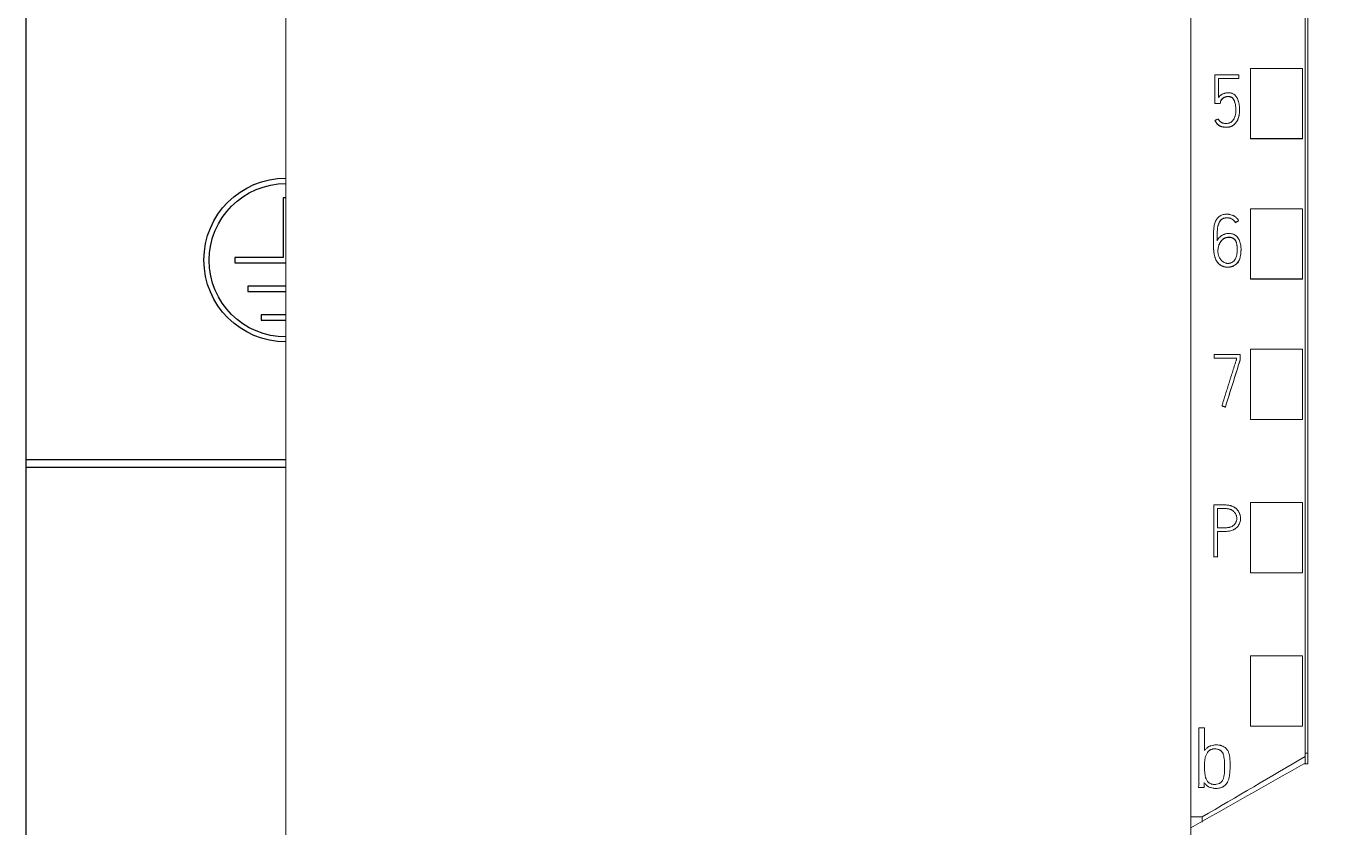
# Model space of a CAD drawing. Header units: millimetres. Extents: x 1359 to 3577, y 1333 to 3557.
# Drawn here: x 2756.57 to 2806.38, y 3203.95 to 3234.78 of the extents above; entities that cross this region are included whole.
import ezdxf

# ---------------------------------------------------------------- set-up
doc = ezdxf.new("R2010")
doc.units = ezdxf.units.MM
doc.set_wipeout_variables(frame=1)
doc.layers.add('000-PI-Oprema', color=30, linetype='Continuous', lineweight=5)
doc.layers.add('002-PI-Kabelska kanalica', color=150, linetype='Continuous')

# ---------------------------------------------------------------- blocks, each defined once
blk = doc.blocks.new('S7-1500 DQ HF - 6ES7522-1BL01-0AB0')
blk.add_wipeout([(0, 147), (34.8, 147), (34.8, 0), (0, 0)])
at = {"layer": '000-PI-Oprema', "color": 0, "linetype": 'ByBlock', "lineweight": 0}
for p, q in [((0, 134.681), (0, 21.262)), ((4.4, 132.4), (4.4, 23.585)), ((0.924, 49.813), (0.924, 48.714)), ((1.848, 49.813), (0.924, 49.813)), ((1.848, 49.674), (1.848, 49.813)), ((2.3, 47.36), (2.3, 50.061)), ((4.3, 50.061), (2.3, 50.061)), ((4.3, 47.36), (4.3, 50.061)), ((1.063, 48.936), (1.063, 49.674)), ((1.063, 49.674), (1.848, 49.674)), ((1.848, 49.674), (1.848, 49.668)), ((0.924, 48.714), (0.924, 48.708)), ((0.924, 48.714), (1.135, 48.714)), ((1.135, 48.714), (1.135, 48.708)), ((1.876, 48.449), (1.876, 48.455)), ((0.93, 48.057), (0.93, 48.051)), ((2.3, 47.35), (2.3, 47.36)), ((4.3, 47.36), (2.3, 47.36)), ((4.3, 47.35), (2.3, 47.35)), ((4.3, 47.35), (4.3, 47.36)), ((2.3, 41.958), (2.3, 44.659)), ((4.3, 44.659), (2.3, 44.659)), ((4.3, 41.958), (4.3, 44.659)), ((1.713, 44.131), (1.713, 44.124)), ((1.841, 44.197), (1.841, 44.191)), ((0.87, 43.39), (0.87, 43.384)), ((1.933, 43.09), (1.933, 43.097)), ((2.3, 41.95), (2.3, 41.958)), ((4.3, 41.958), (2.3, 41.958)), ((4.3, 41.95), (2.3, 41.95)), ((4.3, 41.95), (4.3, 41.958)), ((0.901, 38.906), (0.901, 39.048)), ((0.901, 39.048), (1.899, 39.048)), ((1.761, 38.906), (0.901, 38.906)), ((1.761, 38.867), (1.761, 38.906)), ((1.899, 39.048), (1.899, 38.845)), ((2.3, 36.556), (2.3, 39.257)), ((4.3, 39.257), (2.3, 39.257)), ((4.3, 36.556), (4.3, 39.257)), ((1.899, 38.845), (1.899, 38.839)), ((1.198, 37.08), (1.198, 37.074)), ((1.331, 37.036), (1.331, 37.029)), ((4.3, 36.556), (2.3, 36.556)), ((2.3, 36.55), (2.3, 36.556)), ((4.3, 36.55), (2.3, 36.55)), ((4.3, 36.55), (4.3, 36.556)), ((0.887, 33.266), (0.887, 31.264)), ((1.028, 32.388), (1.028, 33.124)), ((2.3, 30.655), (2.3, 33.356)), ((4.3, 33.356), (2.3, 33.356)), ((4.3, 30.655), (4.3, 33.356)), ((1.913, 32.737), (1.913, 32.744)), ((1.028, 31.264), (1.028, 32.247)), ((0.887, 31.264), (1.028, 31.264)), ((0.887, 31.264), (0.887, 31.258)), ((1.028, 31.264), (1.028, 31.258)), ((2.3, 30.65), (2.3, 30.655)), ((4.3, 30.655), (2.3, 30.655)), ((4.3, 30.65), (2.3, 30.65)), ((4.3, 30.65), (4.3, 30.655)), ((2.3, 24.753), (2.3, 27.454)), ((4.3, 27.454), (2.3, 27.454)), ((4.3, 24.753), (4.3, 27.454)), ((0.528, 24.692), (0.317, 24.692)), ((0.528, 23.812), (0.528, 24.692)), ((4.3, 24.753), (2.3, 24.753)), ((2.3, 24.75), (2.3, 24.753)), ((4.3, 24.75), (2.3, 24.75)), ((4.3, 24.75), (4.3, 24.753)), ((4.5, 23.714), (4.4, 23.714)), ((4.4, 23.585), (4.4, 23.299)), ((4.35, 23.299), (4.5, 23.299)), ((0.514, 22.392), (0.521, 22.586)), ((0.296, 22.392), (0.514, 22.392)), ((0, 21.262), (0, 20.893)), ((0.44, 21.262), (0, 21.262)), ((0.44, 21.059), (0.44, 21.262))]:
    blk.add_line(p, q, dxfattribs=at)
for centre, major_axis, ratio, start_param, end_param in [((13.871, 15.021), (313.796, 999.598), 0.017716, 1.552522, 1.554333), ((13.882, 15.012), (313.87, 999.835), 0.017722, 1.552527, 1.554337)]:
    blk.add_ellipse(centre, major_axis=major_axis, ratio=ratio, start_param=start_param, end_param=end_param, dxfattribs=at)
for points, knots in [([(4.5, 132.586), (4.5, 129.542), (4.5, 119.972), (4.5, 105.802), (4.5, 91.235), (4.5, 77.025), (4.5, 62.731), (4.5, 47.245), (4.5, 34.605), (4.5, 26.64), (4.5, 23.299)], [0, 0, 0, 0, 0.083934, 0.263736, 0.389889, 0.484142, 0.653794, 0.78188, 0.908517, 1, 1, 1, 1]), ([(0.93, 48.057), (0.942, 48.031), (0.956, 48.005), (0.98, 47.969), (0.988, 47.958), (1.007, 47.935), (1.018, 47.925), (1.039, 47.905), (1.05, 47.896), (1.073, 47.879), (1.085, 47.871), (1.11, 47.856), (1.123, 47.849), (1.15, 47.836), (1.163, 47.831), (1.191, 47.822), (1.205, 47.818), (1.233, 47.811), (1.248, 47.808), (1.277, 47.804), (1.291, 47.803), (1.313, 47.802), (1.32, 47.801), (1.335, 47.8), (1.342, 47.8), (1.364, 47.799), (1.379, 47.799), (1.408, 47.8), (1.423, 47.801), (1.452, 47.804), (1.466, 47.807), (1.495, 47.813), (1.51, 47.817), (1.551, 47.83), (1.578, 47.842), (1.617, 47.864), (1.629, 47.872), (1.653, 47.889), (1.664, 47.898), (1.686, 47.918), (1.697, 47.928), (1.717, 47.949), (1.727, 47.961), (1.753, 47.996), (1.769, 48.02), (1.79, 48.059), (1.797, 48.072), (1.809, 48.098), (1.815, 48.112), (1.831, 48.153), (1.84, 48.181), (1.855, 48.237), (1.861, 48.266), (1.867, 48.309), (1.869, 48.323), (1.872, 48.352), (1.873, 48.367), (1.876, 48.411), (1.876, 48.44), (1.875, 48.499), (1.873, 48.557), (1.868, 48.615), (1.86, 48.673), (1.855, 48.702), (1.846, 48.745), (1.842, 48.759), (1.835, 48.788), (1.83, 48.802), (1.817, 48.844), (1.806, 48.871), (1.786, 48.911), (1.779, 48.924), (1.765, 48.949), (1.757, 48.961), (1.731, 48.997), (1.712, 49.019), (1.667, 49.058), (1.643, 49.074), (1.603, 49.094), (1.589, 49.1), (1.561, 49.109), (1.547, 49.112), (1.518, 49.118), (1.503, 49.12), (1.474, 49.122), (1.459, 49.122), (1.429, 49.122), (1.415, 49.121), (1.386, 49.119), (1.371, 49.117), (1.342, 49.113), (1.328, 49.11), (1.299, 49.103), (1.285, 49.098), (1.257, 49.089), (1.243, 49.083), (1.217, 49.071), (1.204, 49.064), (1.179, 49.048), (1.166, 49.04), (1.143, 49.022), (1.132, 49.013), (1.11, 48.993), (1.1, 48.982), (1.081, 48.96), (1.071, 48.949), (1.063, 48.936)], [0, 0, 0, 0, 0.03125, 0.03125, 0.046875, 0.046875, 0.0625, 0.0625, 0.078125, 0.078125, 0.09375, 0.09375, 0.109375, 0.109375, 0.125, 0.125, 0.140625, 0.140625, 0.15625, 0.15625, 0.171875, 0.171875, 0.179688, 0.179688, 0.1875, 0.1875, 0.203125, 0.203125, 0.21875, 0.21875, 0.234375, 0.234375, 0.25, 0.25, 0.28125, 0.28125, 0.296875, 0.296875, 0.3125, 0.3125, 0.328125, 0.328125, 0.34375, 0.34375, 0.375, 0.375, 0.390625, 0.390625, 0.40625, 0.40625, 0.4375, 0.4375, 0.46875, 0.46875, 0.484375, 0.484375, 0.5, 0.5, 0.53125, 0.53125, 0.5625, 0.59375, 0.59375, 0.625, 0.625, 0.640625, 0.640625, 0.65625, 0.65625, 0.6875, 0.6875, 0.703125, 0.703125, 0.71875, 0.71875, 0.75, 0.75, 0.78125, 0.78125, 0.796875, 0.796875, 0.8125, 0.8125, 0.828125, 0.828125, 0.84375, 0.84375, 0.859375, 0.859375, 0.875, 0.875, 0.890625, 0.890625, 0.90625, 0.90625, 0.921875, 0.921875, 0.9375, 0.9375, 0.953125, 0.953125, 0.96875, 0.96875, 0.984375, 0.984375, 1, 1, 1, 1]), ([(1.135, 48.714), (1.136, 48.738), (1.139, 48.761), (1.148, 48.794), (1.152, 48.805), (1.161, 48.826), (1.166, 48.837), (1.178, 48.856), (1.185, 48.865), (1.2, 48.883), (1.208, 48.891), (1.225, 48.907), (1.234, 48.914), (1.253, 48.928), (1.263, 48.934), (1.283, 48.945), (1.293, 48.951), (1.314, 48.96), (1.325, 48.963), (1.359, 48.973), (1.381, 48.978), (1.416, 48.98), (1.428, 48.981), (1.451, 48.981), (1.462, 48.98), (1.485, 48.978), (1.497, 48.976), (1.514, 48.973), (1.519, 48.971), (1.53, 48.968), (1.536, 48.966), (1.552, 48.96), (1.563, 48.955), (1.582, 48.943), (1.592, 48.936), (1.609, 48.921), (1.617, 48.912), (1.632, 48.894), (1.638, 48.885), (1.657, 48.855), (1.667, 48.835), (1.685, 48.792), (1.693, 48.77), (1.712, 48.704), (1.721, 48.659), (1.73, 48.591), (1.732, 48.568), (1.735, 48.522), (1.736, 48.499), (1.737, 48.43), (1.735, 48.384), (1.726, 48.316), (1.723, 48.293), (1.715, 48.26), (1.712, 48.248), (1.706, 48.226), (1.703, 48.215), (1.692, 48.182), (1.683, 48.16), (1.667, 48.129), (1.662, 48.119), (1.65, 48.099), (1.644, 48.089), (1.623, 48.061), (1.609, 48.044), (1.584, 48.019), (1.575, 48.012), (1.557, 47.997), (1.547, 47.991), (1.528, 47.978), (1.518, 47.973), (1.496, 47.963), (1.486, 47.959), (1.452, 47.949), (1.429, 47.945), (1.395, 47.942), (1.383, 47.941), (1.36, 47.94), (1.348, 47.94), (1.313, 47.941), (1.29, 47.944), (1.257, 47.951), (1.245, 47.954), (1.223, 47.961), (1.212, 47.965), (1.18, 47.98), (1.161, 47.992), (1.133, 48.013), (1.124, 48.021), (1.108, 48.037), (1.092, 48.055), (1.08, 48.074), (1.068, 48.094), (1.062, 48.105), (1.057, 48.115)], [0, 0, 0, 0, 0.03125, 0.03125, 0.046875, 0.046875, 0.0625, 0.0625, 0.078125, 0.078125, 0.09375, 0.09375, 0.109375, 0.109375, 0.125, 0.125, 0.140625, 0.140625, 0.15625, 0.15625, 0.1875, 0.1875, 0.203125, 0.203125, 0.21875, 0.21875, 0.234375, 0.234375, 0.242187, 0.242187, 0.25, 0.25, 0.265625, 0.265625, 0.28125, 0.28125, 0.296875, 0.296875, 0.3125, 0.3125, 0.34375, 0.34375, 0.375, 0.375, 0.4375, 0.4375, 0.46875, 0.46875, 0.5, 0.5, 0.5625, 0.5625, 0.59375, 0.59375, 0.609375, 0.609375, 0.625, 0.625, 0.65625, 0.65625, 0.671875, 0.671875, 0.6875, 0.6875, 0.71875, 0.71875, 0.734375, 0.734375, 0.75, 0.75, 0.765625, 0.765625, 0.78125, 0.78125, 0.8125, 0.8125, 0.828125, 0.828125, 0.84375, 0.84375, 0.875, 0.875, 0.890625, 0.890625, 0.90625, 0.90625, 0.9375, 0.9375, 0.953125, 0.953125, 0.96875, 0.984375, 0.984375, 1, 1, 1, 1]), ([(1.736, 48.451), (1.736, 48.457), (1.736, 48.463), (1.736, 48.492), (1.735, 48.514), (1.732, 48.56), (1.73, 48.583), (1.724, 48.628), (1.721, 48.651), (1.712, 48.697), (1.706, 48.719), (1.696, 48.752), (1.692, 48.763), (1.685, 48.785), (1.681, 48.796), (1.667, 48.828), (1.657, 48.849), (1.639, 48.878), (1.632, 48.887), (1.617, 48.906), (1.609, 48.914), (1.592, 48.93), (1.583, 48.937), (1.563, 48.949), (1.553, 48.954), (1.531, 48.962), (1.52, 48.965), (1.497, 48.97), (1.486, 48.972), (1.463, 48.974), (1.451, 48.975), (1.428, 48.975), (1.417, 48.974), (1.393, 48.972), (1.382, 48.971), (1.359, 48.967), (1.337, 48.961), (1.315, 48.954), (1.294, 48.945), (1.283, 48.94), (1.253, 48.922), (1.234, 48.909), (1.209, 48.886), (1.201, 48.877), (1.186, 48.86), (1.179, 48.85), (1.166, 48.831), (1.161, 48.821), (1.152, 48.799), (1.148, 48.788), (1.142, 48.766), (1.14, 48.755), (1.137, 48.732), (1.136, 48.72), (1.135, 48.708)], [0, 0, 0, 0, 0.015899, 0.015899, 0.077406, 0.077406, 0.138912, 0.138912, 0.200418, 0.200418, 0.261925, 0.261925, 0.292678, 0.292678, 0.323431, 0.323431, 0.384937, 0.384937, 0.41569, 0.41569, 0.446443, 0.446443, 0.477197, 0.477197, 0.50795, 0.50795, 0.538703, 0.538703, 0.569456, 0.569456, 0.600209, 0.600209, 0.630962, 0.630962, 0.661715, 0.661715, 0.692469, 0.723222, 0.723222, 0.753975, 0.753975, 0.815481, 0.815481, 0.846234, 0.846234, 0.876987, 0.876987, 0.907741, 0.907741, 0.938494, 0.938494, 0.969247, 0.969247, 1, 1, 1, 1]), ([(1.876, 48.449), (1.876, 48.428), (1.875, 48.406), (1.873, 48.356), (1.871, 48.327), (1.865, 48.284), (1.862, 48.269), (1.857, 48.24), (1.853, 48.226), (1.843, 48.183), (1.834, 48.155), (1.813, 48.1), (1.801, 48.074), (1.774, 48.021), (1.758, 47.996), (1.732, 47.961), (1.723, 47.95), (1.703, 47.928), (1.693, 47.917), (1.66, 47.887), (1.637, 47.87), (1.599, 47.847), (1.586, 47.841), (1.559, 47.828), (1.545, 47.823), (1.504, 47.808), (1.475, 47.801), (1.431, 47.795), (1.417, 47.794), (1.387, 47.793), (1.372, 47.793), (1.343, 47.794), (1.329, 47.795), (1.299, 47.796), (1.285, 47.797), (1.255, 47.801), (1.241, 47.803), (1.212, 47.81), (1.198, 47.814), (1.17, 47.823), (1.156, 47.828), (1.129, 47.84), (1.116, 47.846), (1.09, 47.861), (1.078, 47.87), (1.054, 47.887), (1.042, 47.896), (1.02, 47.916), (1.01, 47.926), (0.991, 47.948), (0.982, 47.96), (0.956, 47.998), (0.942, 48.024), (0.93, 48.051)], [0, 0, 0, 0, 0.044434, 0.044434, 0.104157, 0.104157, 0.134018, 0.134018, 0.16388, 0.16388, 0.223602, 0.223602, 0.283325, 0.283325, 0.343048, 0.343048, 0.37291, 0.37291, 0.402771, 0.402771, 0.462494, 0.462494, 0.492355, 0.492355, 0.522217, 0.522217, 0.58194, 0.58194, 0.611801, 0.611801, 0.641663, 0.641663, 0.671524, 0.671524, 0.701386, 0.701386, 0.731247, 0.731247, 0.761108, 0.761108, 0.79097, 0.79097, 0.820831, 0.820831, 0.850693, 0.850693, 0.880554, 0.880554, 0.910416, 0.910416, 0.940277, 0.940277, 1, 1, 1, 1]), ([(1.841, 44.197), (1.827, 44.222), (1.811, 44.246), (1.784, 44.281), (1.775, 44.292), (1.755, 44.313), (1.745, 44.323), (1.712, 44.352), (1.689, 44.369), (1.652, 44.391), (1.639, 44.398), (1.612, 44.41), (1.599, 44.415), (1.558, 44.429), (1.53, 44.437), (1.487, 44.444), (1.473, 44.447), (1.444, 44.45), (1.43, 44.451), (1.387, 44.453), (1.358, 44.453), (1.315, 44.449), (1.3, 44.448), (1.272, 44.443), (1.258, 44.44), (1.215, 44.428), (1.189, 44.418), (1.15, 44.398), (1.137, 44.391), (1.113, 44.375), (1.101, 44.367), (1.067, 44.34), (1.046, 44.319), (1.018, 44.286), (1.009, 44.275), (0.992, 44.251), (0.985, 44.239), (0.963, 44.202), (0.951, 44.175), (0.93, 44.121), (0.922, 44.093), (0.908, 44.037), (0.903, 44.009), (0.894, 43.953), (0.89, 43.924), (0.881, 43.839), (0.877, 43.781), (0.873, 43.666), (0.872, 43.609), (0.869, 43.436), (0.868, 43.321), (0.874, 43.177), (0.876, 43.149), (0.879, 43.092), (0.882, 43.063), (0.891, 42.977), (0.9, 42.921), (0.917, 42.85), (0.92, 42.836), (0.928, 42.808), (0.933, 42.794), (0.947, 42.753), (0.957, 42.726), (0.975, 42.687), (0.982, 42.674), (0.996, 42.649), (1.003, 42.636), (1.027, 42.599), (1.045, 42.577), (1.075, 42.546), (1.086, 42.536), (1.108, 42.517), (1.12, 42.508), (1.156, 42.484), (1.182, 42.471), (1.222, 42.454), (1.236, 42.449), (1.264, 42.44), (1.278, 42.436), (1.32, 42.425), (1.348, 42.421), (1.392, 42.417), (1.406, 42.416), (1.435, 42.415), (1.45, 42.416), (1.493, 42.419), (1.521, 42.423), (1.564, 42.434), (1.577, 42.438), (1.605, 42.447), (1.619, 42.453), (1.658, 42.47), (1.684, 42.484), (1.719, 42.509), (1.731, 42.518), (1.754, 42.536), (1.764, 42.546), (1.795, 42.577), (1.813, 42.599), (1.837, 42.636), (1.844, 42.649), (1.857, 42.675), (1.863, 42.688), (1.88, 42.728), (1.889, 42.756), (1.9, 42.798), (1.903, 42.812), (1.909, 42.84), (1.911, 42.855), (1.918, 42.898), (1.922, 42.926), (1.931, 43.013), (1.934, 43.07), (1.932, 43.156), (1.93, 43.185), (1.923, 43.242), (1.919, 43.271), (1.906, 43.329), (1.899, 43.357), (1.881, 43.412), (1.87, 43.44), (1.845, 43.493), (1.831, 43.518), (1.798, 43.566), (1.779, 43.588), (1.747, 43.618), (1.735, 43.628), (1.712, 43.645), (1.699, 43.652), (1.673, 43.666), (1.66, 43.672), (1.632, 43.683), (1.618, 43.687), (1.576, 43.699), (1.547, 43.704), (1.503, 43.708), (1.488, 43.708), (1.459, 43.709), (1.444, 43.709), (1.401, 43.706), (1.372, 43.702), (1.329, 43.692), (1.314, 43.688), (1.287, 43.679), (1.273, 43.674), (1.234, 43.656), (1.208, 43.642), (1.172, 43.617), (1.16, 43.608), (1.137, 43.589), (1.127, 43.58), (1.095, 43.549), (1.076, 43.527), (1.041, 43.48), (1.025, 43.455), (1.012, 43.429)], [0, 0, 0, 0, 0.015625, 0.015625, 0.023438, 0.023438, 0.03125, 0.03125, 0.046875, 0.046875, 0.054688, 0.054688, 0.0625, 0.0625, 0.078125, 0.078125, 0.085938, 0.085938, 0.09375, 0.09375, 0.109375, 0.109375, 0.117188, 0.117188, 0.125, 0.125, 0.140625, 0.140625, 0.148438, 0.148438, 0.15625, 0.15625, 0.171875, 0.171875, 0.179688, 0.179688, 0.1875, 0.1875, 0.203125, 0.203125, 0.21875, 0.21875, 0.234375, 0.234375, 0.25, 0.25, 0.28125, 0.28125, 0.3125, 0.3125, 0.375, 0.375, 0.390625, 0.390625, 0.40625, 0.40625, 0.4375, 0.4375, 0.445313, 0.445313, 0.453125, 0.453125, 0.46875, 0.46875, 0.476563, 0.476563, 0.484375, 0.484375, 0.5, 0.5, 0.507813, 0.507813, 0.515625, 0.515625, 0.53125, 0.53125, 0.539063, 0.539063, 0.546875, 0.546875, 0.5625, 0.5625, 0.570313, 0.570313, 0.578125, 0.578125, 0.59375, 0.59375, 0.601563, 0.601563, 0.609375, 0.609375, 0.625, 0.625, 0.632813, 0.632813, 0.640625, 0.640625, 0.65625, 0.65625, 0.664063, 0.664063, 0.671875, 0.671875, 0.6875, 0.6875, 0.695313, 0.695313, 0.703125, 0.703125, 0.71875, 0.71875, 0.75, 0.75, 0.765625, 0.765625, 0.78125, 0.78125, 0.796875, 0.796875, 0.8125, 0.8125, 0.828125, 0.828125, 0.84375, 0.84375, 0.851563, 0.851563, 0.859375, 0.859375, 0.867188, 0.867188, 0.875, 0.875, 0.890625, 0.890625, 0.898438, 0.898438, 0.90625, 0.90625, 0.921875, 0.921875, 0.929688, 0.929688, 0.9375, 0.9375, 0.953125, 0.953125, 0.960938, 0.960938, 0.96875, 0.96875, 0.984375, 0.984375, 1, 1, 1, 1]), ([(1.012, 43.429), (1.012, 43.49), (1.012, 43.551), (1.014, 43.642), (1.015, 43.673), (1.018, 43.734), (1.019, 43.764), (1.023, 43.825), (1.025, 43.855), (1.032, 43.916), (1.036, 43.946), (1.045, 43.991), (1.049, 44.006), (1.056, 44.036), (1.06, 44.051), (1.075, 44.096), (1.086, 44.124), (1.104, 44.158), (1.108, 44.165), (1.116, 44.178), (1.121, 44.185), (1.134, 44.204), (1.144, 44.216), (1.16, 44.232), (1.166, 44.238), (1.177, 44.248), (1.184, 44.253), (1.202, 44.267), (1.216, 44.275), (1.237, 44.285), (1.244, 44.288), (1.258, 44.293), (1.266, 44.296), (1.288, 44.302), (1.303, 44.305), (1.334, 44.31), (1.349, 44.312), (1.38, 44.314), (1.396, 44.314), (1.427, 44.313), (1.442, 44.312), (1.473, 44.307), (1.495, 44.303), (1.517, 44.296), (1.532, 44.291), (1.539, 44.289), (1.561, 44.28), (1.575, 44.273), (1.602, 44.257), (1.615, 44.249), (1.633, 44.234), (1.639, 44.229), (1.65, 44.218), (1.656, 44.213), (1.672, 44.196), (1.681, 44.184), (1.699, 44.158), (1.707, 44.145), (1.713, 44.131)], [0, 0, 0, 0, 0.125, 0.125, 0.1875, 0.1875, 0.25, 0.25, 0.3125, 0.3125, 0.375, 0.375, 0.40625, 0.40625, 0.4375, 0.4375, 0.5, 0.5, 0.515625, 0.515625, 0.53125, 0.53125, 0.5625, 0.5625, 0.578125, 0.578125, 0.59375, 0.59375, 0.625, 0.625, 0.640625, 0.640625, 0.65625, 0.65625, 0.6875, 0.6875, 0.71875, 0.71875, 0.75, 0.75, 0.78125, 0.78125, 0.8125, 0.828125, 0.828125, 0.84375, 0.84375, 0.875, 0.875, 0.90625, 0.90625, 0.921875, 0.921875, 0.9375, 0.9375, 0.96875, 0.96875, 1, 1, 1, 1]), ([(1.713, 44.124), (1.7, 44.152), (1.682, 44.178), (1.656, 44.206), (1.651, 44.211), (1.64, 44.222), (1.634, 44.227), (1.616, 44.242), (1.59, 44.259), (1.563, 44.273), (1.534, 44.285), (1.519, 44.29), (1.489, 44.298), (1.474, 44.301), (1.444, 44.305), (1.428, 44.307), (1.382, 44.308), (1.351, 44.307), (1.305, 44.3), (1.29, 44.296), (1.26, 44.288), (1.246, 44.283), (1.225, 44.273), (1.218, 44.269), (1.204, 44.261), (1.198, 44.257), (1.179, 44.243), (1.161, 44.228), (1.146, 44.211), (1.136, 44.199), (1.131, 44.193), (1.117, 44.174), (1.109, 44.161), (1.094, 44.134), (1.088, 44.12), (1.076, 44.092), (1.071, 44.077), (1.056, 44.033), (1.049, 44.003), (1.037, 43.943), (1.032, 43.913), (1.025, 43.852), (1.023, 43.822), (1.019, 43.76), (1.018, 43.73), (1.015, 43.668), (1.015, 43.637), (1.012, 43.545), (1.012, 43.484), (1.012, 43.422)], [0, 0, 0, 0, 0.0625, 0.0625, 0.078125, 0.078125, 0.09375, 0.09375, 0.125, 0.15625, 0.15625, 0.1875, 0.1875, 0.21875, 0.21875, 0.25, 0.25, 0.3125, 0.3125, 0.34375, 0.34375, 0.375, 0.375, 0.390625, 0.390625, 0.40625, 0.40625, 0.4375, 0.453125, 0.453125, 0.46875, 0.46875, 0.5, 0.5, 0.53125, 0.53125, 0.5625, 0.5625, 0.625, 0.625, 0.6875, 0.6875, 0.75, 0.75, 0.8125, 0.8125, 0.875, 0.875, 1, 1, 1, 1]), ([(1.933, 43.091), (1.933, 43.045), (1.93, 42.999), (1.923, 42.924), (1.919, 42.895), (1.912, 42.852), (1.909, 42.838), (1.904, 42.809), (1.9, 42.795), (1.89, 42.753), (1.881, 42.725), (1.865, 42.685), (1.859, 42.671), (1.846, 42.645), (1.838, 42.633), (1.815, 42.596), (1.797, 42.573), (1.767, 42.542), (1.756, 42.532), (1.734, 42.514), (1.722, 42.505), (1.686, 42.48), (1.661, 42.466), (1.621, 42.447), (1.608, 42.442), (1.58, 42.432), (1.566, 42.428), (1.524, 42.418), (1.496, 42.413), (1.452, 42.41), (1.437, 42.409), (1.408, 42.41), (1.394, 42.41), (1.35, 42.414), (1.322, 42.419), (1.279, 42.429), (1.265, 42.433), (1.238, 42.442), (1.224, 42.447), (1.184, 42.464), (1.159, 42.477), (1.128, 42.497), (1.122, 42.501), (1.111, 42.509), (1.105, 42.514), (1.088, 42.528), (1.077, 42.538), (1.047, 42.569), (1.029, 42.591), (1.005, 42.627), (0.997, 42.64), (0.983, 42.666), (0.976, 42.678), (0.958, 42.718), (0.947, 42.745), (0.929, 42.799), (0.921, 42.827), (0.907, 42.884), (0.901, 42.912), (0.892, 42.969), (0.884, 43.026), (0.88, 43.084), (0.876, 43.141), (0.874, 43.17), (0.87, 43.26), (0.87, 43.322), (0.87, 43.384)], [0, 0, 0, 0, 0.061997, 0.061997, 0.100843, 0.100843, 0.120266, 0.120266, 0.139688, 0.139688, 0.178534, 0.178534, 0.197957, 0.197957, 0.217379, 0.217379, 0.256225, 0.256225, 0.275648, 0.275648, 0.295071, 0.295071, 0.333916, 0.333916, 0.353339, 0.353339, 0.372762, 0.372762, 0.411607, 0.411607, 0.43103, 0.43103, 0.450453, 0.450453, 0.489298, 0.489298, 0.508721, 0.508721, 0.528144, 0.528144, 0.566989, 0.566989, 0.5767, 0.5767, 0.586412, 0.586412, 0.605835, 0.605835, 0.64468, 0.64468, 0.664103, 0.664103, 0.683526, 0.683526, 0.722371, 0.722371, 0.761217, 0.761217, 0.800062, 0.800062, 0.838908, 0.877753, 0.877753, 0.916599, 0.916599, 1, 1, 1, 1]), ([(1.285, 43.523), (1.31, 43.537), (1.338, 43.548), (1.38, 43.559), (1.395, 43.561), (1.424, 43.565), (1.454, 43.568), (1.483, 43.567), (1.512, 43.566), (1.527, 43.564), (1.556, 43.559), (1.571, 43.556), (1.599, 43.546), (1.612, 43.54), (1.638, 43.526), (1.65, 43.518), (1.672, 43.498), (1.682, 43.487), (1.701, 43.465), (1.709, 43.453), (1.724, 43.427), (1.731, 43.414), (1.749, 43.374), (1.758, 43.346), (1.769, 43.304), (1.772, 43.289), (1.777, 43.26), (1.779, 43.246), (1.784, 43.202), (1.786, 43.173), (1.788, 43.115), (1.789, 43.086), (1.787, 42.999), (1.782, 42.941), (1.764, 42.854), (1.757, 42.825), (1.742, 42.784), (1.736, 42.77), (1.724, 42.744), (1.717, 42.731), (1.694, 42.693), (1.675, 42.671), (1.649, 42.645), (1.644, 42.64), (1.632, 42.63), (1.627, 42.626), (1.609, 42.612), (1.597, 42.605), (1.571, 42.59), (1.558, 42.584), (1.53, 42.574), (1.502, 42.565), (1.473, 42.561), (1.444, 42.558), (1.429, 42.558), (1.399, 42.559), (1.385, 42.561), (1.356, 42.566), (1.342, 42.57), (1.3, 42.585), (1.274, 42.598), (1.237, 42.623), (1.225, 42.632), (1.203, 42.651), (1.182, 42.671), (1.162, 42.693), (1.144, 42.716), (1.135, 42.728), (1.111, 42.765), (1.097, 42.791), (1.08, 42.831), (1.075, 42.845), (1.066, 42.873), (1.062, 42.888), (1.052, 42.93), (1.048, 42.959), (1.044, 43.003), (1.044, 43.017), (1.043, 43.047), (1.043, 43.061), (1.046, 43.105), (1.049, 43.134), (1.06, 43.192), (1.067, 43.22), (1.082, 43.262), (1.087, 43.275), (1.098, 43.303), (1.105, 43.316), (1.125, 43.355), (1.14, 43.379), (1.165, 43.415), (1.174, 43.426), (1.194, 43.449), (1.204, 43.459), (1.236, 43.49), (1.259, 43.508), (1.285, 43.523)], [0, 0, 0, 0, 0.03125, 0.03125, 0.046875, 0.046875, 0.0625, 0.078125, 0.078125, 0.09375, 0.09375, 0.109375, 0.109375, 0.125, 0.125, 0.140625, 0.140625, 0.15625, 0.15625, 0.171875, 0.171875, 0.1875, 0.1875, 0.21875, 0.21875, 0.234375, 0.234375, 0.25, 0.25, 0.28125, 0.28125, 0.3125, 0.3125, 0.375, 0.375, 0.40625, 0.40625, 0.421875, 0.421875, 0.4375, 0.4375, 0.46875, 0.46875, 0.476563, 0.476563, 0.484375, 0.484375, 0.5, 0.5, 0.515625, 0.515625, 0.53125, 0.546875, 0.546875, 0.5625, 0.5625, 0.578125, 0.578125, 0.59375, 0.59375, 0.625, 0.625, 0.640625, 0.640625, 0.65625, 0.671875, 0.671875, 0.6875, 0.6875, 0.71875, 0.71875, 0.734375, 0.734375, 0.75, 0.75, 0.78125, 0.78125, 0.796875, 0.796875, 0.8125, 0.8125, 0.84375, 0.84375, 0.875, 0.875, 0.890625, 0.890625, 0.90625, 0.90625, 0.9375, 0.9375, 0.953125, 0.953125, 0.96875, 0.96875, 1, 1, 1, 1]), ([(1.285, 43.516), (1.259, 43.502), (1.236, 43.484), (1.204, 43.453), (1.194, 43.443), (1.175, 43.42), (1.166, 43.409), (1.14, 43.373), (1.125, 43.348), (1.105, 43.309), (1.098, 43.296), (1.087, 43.269), (1.082, 43.255), (1.067, 43.214), (1.06, 43.185), (1.052, 43.142), (1.05, 43.128), (1.046, 43.099), (1.045, 43.084), (1.044, 43.059), (1.043, 43.048), (1.043, 43.037)], [0, 0, 0, 0, 0.157109, 0.157109, 0.235664, 0.235664, 0.314218, 0.314218, 0.471328, 0.471328, 0.549882, 0.549882, 0.628437, 0.628437, 0.785546, 0.785546, 0.864101, 0.864101, 0.942655, 0.942655, 1, 1, 1, 1]), ([(1.705, 43.451), (1.701, 43.458), (1.696, 43.465), (1.681, 43.482), (1.671, 43.493), (1.654, 43.507), (1.648, 43.512), (1.636, 43.52), (1.63, 43.524), (1.611, 43.535), (1.597, 43.54), (1.569, 43.55), (1.555, 43.553), (1.526, 43.558), (1.512, 43.56), (1.483, 43.561), (1.468, 43.561), (1.424, 43.56), (1.395, 43.556), (1.352, 43.545), (1.338, 43.541), (1.318, 43.533), (1.311, 43.53), (1.298, 43.523), (1.291, 43.52), (1.285, 43.516)], [0, 0, 0, 0, 0.053658, 0.053658, 0.148292, 0.148292, 0.195609, 0.195609, 0.242926, 0.242926, 0.33756, 0.33756, 0.432195, 0.432195, 0.526829, 0.526829, 0.621463, 0.621463, 0.810732, 0.810732, 0.905366, 0.905366, 0.952683, 0.952683, 1, 1, 1, 1]), ([(1.198, 37.08), (1.244, 37.229), (1.291, 37.378), (1.361, 37.601), (1.385, 37.676), (1.431, 37.825), (1.454, 37.9), (1.489, 38.011), (1.501, 38.049), (1.525, 38.123), (1.536, 38.16), (1.571, 38.272), (1.595, 38.346), (1.642, 38.495), (1.665, 38.57), (1.7, 38.682), (1.712, 38.719), (1.73, 38.775), (1.736, 38.793), (1.745, 38.821), (1.748, 38.83), (1.754, 38.849), (1.757, 38.858), (1.761, 38.867)], [0, 0, 0, 0, 0.25, 0.25, 0.375, 0.375, 0.5, 0.5, 0.5625, 0.5625, 0.625, 0.625, 0.75, 0.75, 0.875, 0.875, 0.9375, 0.9375, 0.96875, 0.96875, 0.984375, 0.984375, 1, 1, 1, 1]), ([(1.028, 32.247), (1.08, 32.247), (1.132, 32.247), (1.235, 32.246), (1.287, 32.245), (1.364, 32.247), (1.39, 32.248), (1.428, 32.252), (1.441, 32.253), (1.467, 32.256), (1.48, 32.258), (1.518, 32.265), (1.543, 32.271), (1.592, 32.287), (1.616, 32.297), (1.651, 32.314), (1.663, 32.321), (1.685, 32.334), (1.696, 32.341), (1.728, 32.363), (1.748, 32.379), (1.776, 32.406), (1.785, 32.415), (1.802, 32.435), (1.811, 32.445), (1.834, 32.475), (1.848, 32.497), (1.866, 32.531), (1.871, 32.543), (1.881, 32.567), (1.886, 32.579), (1.898, 32.616), (1.903, 32.642), (1.909, 32.68), (1.911, 32.693), (1.913, 32.719), (1.913, 32.732), (1.913, 32.771), (1.911, 32.796), (1.905, 32.835), (1.903, 32.847), (1.897, 32.873), (1.894, 32.885), (1.882, 32.923), (1.873, 32.947), (1.856, 32.981), (1.85, 32.993), (1.837, 33.015), (1.83, 33.026), (1.808, 33.058), (1.791, 33.078), (1.756, 33.116), (1.737, 33.133), (1.706, 33.157), (1.695, 33.164), (1.673, 33.179), (1.662, 33.185), (1.629, 33.204), (1.605, 33.215), (1.569, 33.228), (1.556, 33.232), (1.531, 33.239), (1.519, 33.242), (1.456, 33.257), (1.404, 33.263), (1.327, 33.267), (1.301, 33.267), (1.249, 33.268), (1.198, 33.267), (1.146, 33.266), (1.094, 33.265), (1.016, 33.265), (0.939, 33.266), (0.887, 33.266)], [0, 0, 0, 0, 0.0625, 0.0625, 0.125, 0.125, 0.15625, 0.15625, 0.171875, 0.171875, 0.1875, 0.1875, 0.21875, 0.21875, 0.25, 0.25, 0.265625, 0.265625, 0.28125, 0.28125, 0.3125, 0.3125, 0.328125, 0.328125, 0.34375, 0.34375, 0.375, 0.375, 0.390625, 0.390625, 0.40625, 0.40625, 0.4375, 0.4375, 0.453125, 0.453125, 0.46875, 0.46875, 0.5, 0.5, 0.515625, 0.515625, 0.53125, 0.53125, 0.5625, 0.5625, 0.578125, 0.578125, 0.59375, 0.59375, 0.625, 0.625, 0.65625, 0.65625, 0.671875, 0.671875, 0.6875, 0.6875, 0.71875, 0.71875, 0.734375, 0.734375, 0.75, 0.75, 0.8125, 0.8125, 0.84375, 0.84375, 0.875, 0.90625, 0.90625, 0.9375, 1, 1, 1, 1]), ([(1.028, 33.124), (1.067, 33.125), (1.106, 33.124), (1.164, 33.124), (1.183, 33.124), (1.222, 33.125), (1.241, 33.125), (1.299, 33.127), (1.338, 33.127), (1.396, 33.123), (1.415, 33.121), (1.454, 33.115), (1.473, 33.11), (1.502, 33.102), (1.511, 33.099), (1.53, 33.091), (1.539, 33.088), (1.566, 33.075), (1.583, 33.066), (1.608, 33.05), (1.617, 33.044), (1.633, 33.032), (1.64, 33.026), (1.663, 33.006), (1.676, 32.992), (1.695, 32.969), (1.701, 32.961), (1.713, 32.945), (1.718, 32.936), (1.733, 32.91), (1.741, 32.892), (1.752, 32.865), (1.755, 32.855), (1.76, 32.836), (1.762, 32.826), (1.768, 32.797), (1.771, 32.777), (1.772, 32.747), (1.772, 32.738), (1.771, 32.718), (1.77, 32.708), (1.766, 32.678), (1.762, 32.659), (1.753, 32.63), (1.75, 32.621), (1.742, 32.603), (1.738, 32.594), (1.724, 32.567), (1.713, 32.55), (1.695, 32.527), (1.688, 32.519), (1.675, 32.505), (1.667, 32.498), (1.645, 32.478), (1.629, 32.466), (1.604, 32.45), (1.595, 32.445), (1.578, 32.436), (1.569, 32.431), (1.541, 32.419), (1.522, 32.413), (1.494, 32.405), (1.484, 32.403), (1.464, 32.399), (1.454, 32.397), (1.425, 32.393), (1.405, 32.391), (1.365, 32.389), (1.346, 32.388), (1.306, 32.388), (1.266, 32.388), (1.227, 32.388), (1.187, 32.388), (1.167, 32.388), (1.108, 32.389), (1.068, 32.388), (1.028, 32.388)], [0, 0, 0, 0, 0.0625, 0.0625, 0.09375, 0.09375, 0.125, 0.125, 0.1875, 0.1875, 0.21875, 0.21875, 0.25, 0.25, 0.265625, 0.265625, 0.28125, 0.28125, 0.3125, 0.3125, 0.328125, 0.328125, 0.34375, 0.34375, 0.375, 0.375, 0.390625, 0.390625, 0.40625, 0.40625, 0.4375, 0.4375, 0.453125, 0.453125, 0.46875, 0.46875, 0.5, 0.5, 0.515625, 0.515625, 0.53125, 0.53125, 0.5625, 0.5625, 0.578125, 0.578125, 0.59375, 0.59375, 0.625, 0.625, 0.640625, 0.640625, 0.65625, 0.65625, 0.6875, 0.6875, 0.703125, 0.703125, 0.71875, 0.71875, 0.75, 0.75, 0.765625, 0.765625, 0.78125, 0.78125, 0.8125, 0.8125, 0.84375, 0.84375, 0.875, 0.90625, 0.90625, 0.9375, 0.9375, 1, 1, 1, 1]), ([(0.317, 24.692), (0.317, 24.309), (0.317, 23.733), (0.317, 23.062), (0.317, 22.751), (0.317, 22.619), (0.317, 22.583), (0.317, 22.559), (0.318, 22.547), (0.316, 22.523), (0.315, 22.511), (0.312, 22.487), (0.31, 22.475), (0.304, 22.44), (0.3, 22.416), (0.296, 22.392)], [0, 0, 0, 0, 0.5, 0.75, 0.875, 0.90625, 0.921875, 0.921875, 0.9375, 0.9375, 0.953125, 0.953125, 0.96875, 0.96875, 1, 1, 1, 1]), ([(0.521, 22.586), (0.539, 22.556), (0.559, 22.528), (0.589, 22.496), (0.596, 22.49), (0.608, 22.478), (0.615, 22.472), (0.635, 22.455), (0.664, 22.435), (0.694, 22.418), (0.726, 22.403), (0.742, 22.397), (0.792, 22.38), (0.826, 22.372), (0.878, 22.364), (0.895, 22.363), (0.93, 22.36), (0.948, 22.36), (1, 22.36), (1.035, 22.362), (1.087, 22.37), (1.104, 22.373), (1.138, 22.381), (1.155, 22.386), (1.188, 22.398), (1.212, 22.407), (1.236, 22.42), (1.251, 22.428), (1.258, 22.433), (1.295, 22.457), (1.322, 22.479), (1.351, 22.511), (1.357, 22.518), (1.368, 22.532), (1.374, 22.539), (1.389, 22.56), (1.399, 22.575), (1.424, 22.62), (1.439, 22.652), (1.456, 22.702), (1.461, 22.719), (1.47, 22.752), (1.474, 22.769), (1.485, 22.82), (1.491, 22.854), (1.499, 22.923), (1.503, 22.957), (1.51, 23.061), (1.512, 23.131), (1.512, 23.235), (1.512, 23.27), (1.512, 23.322), (1.512, 23.34), (1.512, 23.375), (1.511, 23.392), (1.509, 23.444), (1.507, 23.479), (1.5, 23.548), (1.496, 23.582), (1.486, 23.633), (1.483, 23.65), (1.474, 23.684), (1.47, 23.701), (1.459, 23.734), (1.453, 23.751), (1.439, 23.783), (1.431, 23.798), (1.418, 23.821), (1.413, 23.828), (1.404, 23.843), (1.398, 23.85), (1.383, 23.871), (1.36, 23.897), (1.335, 23.921), (1.307, 23.942), (1.293, 23.952), (1.248, 23.979), (1.216, 23.993), (1.174, 24.006), (1.166, 24.009), (1.149, 24.013), (1.123, 24.019), (1.098, 24.024), (1.046, 24.03), (1.012, 24.032), (0.959, 24.032), (0.942, 24.032), (0.907, 24.029), (0.89, 24.027), (0.839, 24.019), (0.806, 24.011), (0.765, 23.996), (0.757, 23.993), (0.741, 23.987), (0.732, 23.983), (0.709, 23.972), (0.663, 23.947), (0.622, 23.915), (0.584, 23.879), (0.572, 23.867), (0.549, 23.84), (0.538, 23.827), (0.528, 23.812)], [0, 0, 0, 0, 0.03125, 0.03125, 0.039062, 0.039062, 0.046875, 0.046875, 0.0625, 0.078125, 0.078125, 0.09375, 0.09375, 0.125, 0.125, 0.140625, 0.140625, 0.15625, 0.15625, 0.1875, 0.1875, 0.203125, 0.203125, 0.21875, 0.21875, 0.234375, 0.242187, 0.242187, 0.25, 0.25, 0.28125, 0.28125, 0.289062, 0.289062, 0.296875, 0.296875, 0.3125, 0.3125, 0.34375, 0.34375, 0.359375, 0.359375, 0.375, 0.375, 0.40625, 0.40625, 0.4375, 0.4375, 0.5, 0.5, 0.53125, 0.53125, 0.546875, 0.546875, 0.5625, 0.5625, 0.59375, 0.59375, 0.625, 0.625, 0.640625, 0.640625, 0.65625, 0.65625, 0.671875, 0.671875, 0.6875, 0.6875, 0.695312, 0.695312, 0.703125, 0.703125, 0.71875, 0.734375, 0.734375, 0.75, 0.75, 0.78125, 0.78125, 0.789062, 0.789062, 0.796875, 0.8125, 0.8125, 0.84375, 0.84375, 0.859375, 0.859375, 0.875, 0.875, 0.90625, 0.90625, 0.914063, 0.914063, 0.921875, 0.921875, 0.9375, 0.96875, 0.96875, 0.984375, 0.984375, 1, 1, 1, 1]), ([(1.246, 22.71), (1.239, 22.693), (1.23, 22.677), (1.216, 22.654), (1.211, 22.646), (1.2, 22.631), (1.194, 22.624), (1.175, 22.604), (1.155, 22.585), (1.132, 22.57), (1.117, 22.56), (1.109, 22.556), (1.067, 22.536), (1.032, 22.526), (0.978, 22.517), (0.959, 22.515), (0.932, 22.513), (0.923, 22.513), (0.905, 22.513), (0.896, 22.513), (0.868, 22.514), (0.85, 22.516), (0.823, 22.521), (0.814, 22.523), (0.796, 22.527), (0.77, 22.535), (0.745, 22.547), (0.721, 22.561), (0.713, 22.566), (0.698, 22.577), (0.684, 22.588), (0.67, 22.601), (0.658, 22.614), (0.652, 22.621), (0.634, 22.643), (0.624, 22.658), (0.606, 22.69), (0.598, 22.706), (0.587, 22.732), (0.583, 22.74), (0.577, 22.758), (0.574, 22.766), (0.566, 22.792), (0.561, 22.81), (0.554, 22.846), (0.551, 22.864), (0.542, 22.917), (0.539, 22.954), (0.533, 23.026), (0.531, 23.063), (0.529, 23.136), (0.528, 23.172), (0.528, 23.227), (0.528, 23.245), (0.529, 23.281), (0.529, 23.3), (0.532, 23.354), (0.535, 23.39), (0.542, 23.445), (0.544, 23.463), (0.55, 23.499), (0.554, 23.517), (0.566, 23.571), (0.577, 23.606), (0.59, 23.64)], [0, 0, 0, 0, 0.03125, 0.03125, 0.046875, 0.046875, 0.0625, 0.0625, 0.09375, 0.109375, 0.109375, 0.125, 0.125, 0.1875, 0.1875, 0.21875, 0.21875, 0.234375, 0.234375, 0.25, 0.25, 0.28125, 0.28125, 0.296875, 0.296875, 0.3125, 0.34375, 0.34375, 0.359375, 0.359375, 0.375, 0.390625, 0.390625, 0.40625, 0.40625, 0.4375, 0.4375, 0.46875, 0.46875, 0.484375, 0.484375, 0.5, 0.5, 0.53125, 0.53125, 0.5625, 0.5625, 0.625, 0.625, 0.6875, 0.6875, 0.75, 0.75, 0.78125, 0.78125, 0.8125, 0.8125, 0.875, 0.875, 0.90625, 0.90625, 0.9375, 0.9375, 1, 1, 1, 1]), ([(0.59, 23.64), (0.604, 23.676), (0.621, 23.71), (0.648, 23.749), (0.654, 23.757), (0.666, 23.772), (0.672, 23.779), (0.692, 23.8), (0.706, 23.813), (0.73, 23.829), (0.738, 23.835), (0.755, 23.844), (0.78, 23.857), (0.807, 23.866), (0.835, 23.873), (0.845, 23.875), (0.864, 23.877), (0.873, 23.878), (0.892, 23.879), (0.902, 23.879), (0.921, 23.879), (0.93, 23.879), (0.959, 23.878), (0.978, 23.876), (1.016, 23.87), (1.034, 23.866), (1.071, 23.855), (1.088, 23.849), (1.114, 23.836), (1.123, 23.831), (1.139, 23.821), (1.155, 23.811), (1.17, 23.798), (1.184, 23.785), (1.19, 23.778), (1.203, 23.764), (1.209, 23.756), (1.219, 23.74), (1.224, 23.732), (1.233, 23.715), (1.237, 23.706), (1.244, 23.689), (1.247, 23.68), (1.257, 23.653), (1.262, 23.634), (1.275, 23.579), (1.281, 23.541), (1.29, 23.465), (1.294, 23.427), (1.298, 23.351), (1.3, 23.313), (1.302, 23.237), (1.302, 23.199), (1.301, 23.123), (1.301, 23.085), (1.297, 23.009), (1.295, 22.971), (1.288, 22.895), (1.283, 22.858), (1.273, 22.802), (1.269, 22.783), (1.259, 22.747), (1.253, 22.728), (1.246, 22.71)], [0, 0, 0, 0, 0.0625, 0.0625, 0.078125, 0.078125, 0.09375, 0.09375, 0.125, 0.125, 0.140625, 0.140625, 0.15625, 0.1875, 0.1875, 0.203125, 0.203125, 0.21875, 0.21875, 0.234375, 0.234375, 0.25, 0.25, 0.28125, 0.28125, 0.3125, 0.3125, 0.34375, 0.34375, 0.359375, 0.359375, 0.375, 0.390625, 0.390625, 0.40625, 0.40625, 0.421875, 0.421875, 0.4375, 0.4375, 0.453125, 0.453125, 0.46875, 0.46875, 0.5, 0.5, 0.5625, 0.5625, 0.625, 0.625, 0.6875, 0.6875, 0.75, 0.75, 0.8125, 0.8125, 0.875, 0.875, 0.9375, 0.9375, 0.96875, 0.96875, 1, 1, 1, 1])]:
    blk.add_open_spline(points, degree=3, knots=knots, dxfattribs=at)
for points, weights in [([(1.057, 48.115), (0.994, 48.086), (0.93, 48.057)], [0.500000107308, 0.499999892692, 0.500000107308]), ([(1.713, 44.131), (1.777, 44.164), (1.841, 44.197)], [0.499999757695, 0.500000242305, 0.499999757695]), ([(1.841, 44.191), (1.777, 44.158), (1.713, 44.124)], [0.500000044612, 0.499999955388, 0.500000044612]), ([(1.331, 37.036), (1.264, 37.058), (1.198, 37.08)], [0.500000215359, 0.499999784641, 0.500000215359]), ([(1.198, 37.074), (1.264, 37.052), (1.331, 37.029)], [0.499999929207, 0.500000070793, 0.499999929207])]:
    blk.add_rational_spline(points, weights, degree=2, dxfattribs=at)
for points in [[(0.44, 21.262), (1.76, 22.036), (3.08, 22.81), (4.4, 23.585)], [(4.35, 23.299), (2.9, 22.483), (1.45, 21.666), (0, 20.849)]]:
    blk.add_open_spline(points, degree=3, dxfattribs=at)
blk = doc.blocks.new('6ES7590-1AB60-0AA0-montažna za 1500')
for p, q in [((46179.794, 47082.237), (46179.794, 47032.688)), ((46189.897, 47042.763), (46189.686, 47042.763)), ((46189.686, 47042.763), (46189.686, 47040.466)), ((46189.897, 47040.466), (46189.897, 47042.763)), ((46187.836, 47040.466), (46187.836, 47040.266)), ((46189.686, 47040.466), (46187.836, 47040.466)), ((46191.736, 47040.466), (46189.897, 47040.466)), ((46191.736, 47040.266), (46191.736, 47040.466)), ((46187.836, 47040.266), (46191.736, 47040.266)), ((46191.236, 47039.366), (46188.336, 47039.366)), ((46188.336, 47039.366), (46188.336, 47039.166)), ((46188.336, 47039.166), (46191.236, 47039.166)), ((46191.236, 47039.166), (46191.236, 47039.366)), ((46188.836, 47038.266), (46188.836, 47038.066)), ((46190.736, 47038.266), (46188.836, 47038.266)), ((46188.836, 47038.066), (46190.736, 47038.066)), ((46190.736, 47038.066), (46190.736, 47038.266)), ((46179.794, 47032.687), (46179.794, 47032.387)), ((46379.794, 47032.687), (46179.794, 47032.687)), ((46179.794, 47032.387), (46179.794, 47014.85)), ((46379.794, 47032.387), (46179.794, 47032.387))]:
    blk.add_line(p, q)
for centre, radius in [((46189.792, 47040.376), 3.15), ((46189.792, 47040.366), 2.95)]:
    blk.add_circle(centre, radius)
blk = doc.blocks.new('IM 155-5 PN ST - 6ES7155-5AA01-0AB0')
blk.add_wipeout([(0, 147.007), (34.8, 147.007), (34.8, 0), (0, 0)])
at = {"color": 0, "linetype": 'ByBlock', "lineweight": 0, "ltscale": 0.25}
blk.add_lwpolyline([(0, 147.007), (34.8, 147.007), (34.8, 0), (0, 0), (0, 147.007)], dxfattribs=at)
at = {"layer": '000-PI-Oprema', "color": 0, "linetype": 'ByBlock', "lineweight": 0}
blk.add_open_spline([(34.8, 8.007), (34.8, 8.859), (34.8, 10.524), (34.8, 12.857), (34.8, 14.973), (34.8, 17.743), (34.8, 21.643), (34.8, 27.557), (34.8, 37.017), (34.8, 50.127), (34.8, 67.357), (34.8, 85.999), (34.8, 103.048), (34.8, 118.245), (34.8, 128.598), (34.8, 136.94), (34.8, 141.966), (34.8, 145.414), (34.8, 147.007)], degree=3, knots=[0, 0, 0, 0, 0.018357, 0.035822, 0.050221, 0.063898, 0.09543, 0.134182, 0.191169, 0.299064, 0.416456, 0.562341, 0.701008, 0.784589, 0.890964, 0.925157, 0.965428, 1, 1, 1, 1], dxfattribs=at)

msp = doc.modelspace()

# ---------------------------------------------------------------- block references
msp.add_blockref('6ES7590-1AB60-0AA0-montažna za 1500', (-43423.223, -43814.604))

# ---------------------------------------------------------------- next in the draw order: block references
at = {"layer": '002-PI-Kabelska kanalica', "color": 0, "linetype": 'ByBlock', "lineweight": 0}
msp.add_blockref('S7-1500 DQ HF - 6ES7522-1BL01-0AB0', (2801.371, 3183.083), dxfattribs=at)

# ---------------------------------------------------------------- next in the draw order: block references
msp.add_blockref('IM 155-5 PN ST - 6ES7155-5AA01-0AB0', (2766.571, 3183.076), dxfattribs=at)

doc.saveas('drawing.dxf')
